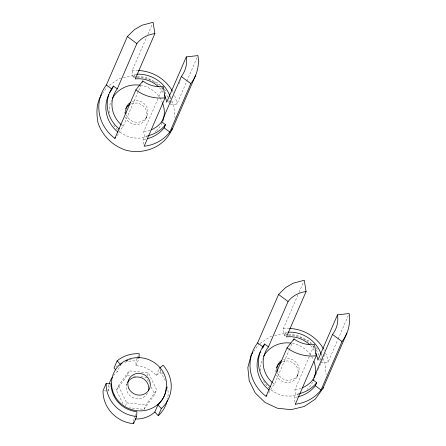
<?xml version="1.0" encoding="UTF-8"?>
<svg xmlns="http://www.w3.org/2000/svg" width="446" height="446" viewBox="0 0 446 446"><rect width="100%" height="100%" fill="white"/><g stroke="black" fill="none" stroke-linecap="round" stroke-linejoin="round"><path stroke-width="0.33" stroke-dasharray="2.23 1.67" d="M133.655 421.626L133.767 418.866L134.541 417.071M160.744 370.548L159.969 372.343L156.29 375.51A27.752 26.437 23.4 0 0 135.885 365.737L136.075 360.903L137.112 358.506M136.532 77.331A32.48 30.941 23.4 0 0 133.181 77.543L132.105 70.752L146.723 36.962M147.827 34.414L152.242 24.212M133.181 77.543L134.541 74.404A32.48 30.941 23.4 0 1 135.868 74.281M116.98 135.701L119.071 133.019L120.426 129.881L123.213 126.302L138.399 91.196M138.678 90.555L140.886 85.448M145.853 118.881L146.823 116.635M143.802 144.242L143.043 139.487L144.404 136.353L143.679 131.826L158.598 97.362M158.871 96.721L163.292 86.507M178.941 83.954L180.875 79.494M171.336 101.705L169.976 104.838L176.962 104.035L186.618 81.718M186.896 81.083L197.377 56.854M104.275 390.847L108.032 391.114L110.363 385.723M113.602 375.549A27.752 26.437 23.4 0 1 117.421 371.708L119.751 366.317M122.973 403.714L116.4 390.334L118.341 385.846L129.15 370.838L148.328 372.856L156.697 389.882L154.756 394.375L143.946 409.378L129.563 407.867M116.4 390.334L127.21 375.331L129.15 370.838M137.374 357.909L138.149 356.109M126.597 384.814L127.116 383.616M135.885 365.737L138.996 358.551A27.752 26.437 23.4 0 0 134.976 358.651M125.493 405.676L126.709 402.872L118.341 385.846M147.113 375.666L148.328 372.856M134.804 416.469L136.097 413.475M156.29 375.51L159.144 368.92M143.946 409.378L145.887 404.89L156.697 389.882M285.713 335.359A32.48 30.941 23.4 0 0 284.386 335.487L283.305 328.696L297.928 294.906M299.032 292.359L303.72 281.521M284.386 335.487L285.747 332.348A32.48 30.941 23.4 0 1 287.742 332.181M268.603 393.11L270.276 390.958L271.631 387.825L274.413 384.24L289.053 350.417M289.331 349.775L292.37 342.757M297.058 376.825L298.028 374.579M295.007 402.186L294.248 397.431L295.609 394.297L294.884 389.771L313.945 345.728M313.27 380.795L314.101 378.883M316.036 374.417L317.97 369.951M318.249 369.316L321.845 361.026M322.123 360.39L325.162 353.377M321.181 362.782L328.167 361.974L337.823 339.662M338.101 339.027L348.309 315.433M102.407 93.604L107.252 86.875M253.612 351.548L258.864 344.256M109.32 85.214L118.731 78.975L120.704 78.502M259.968 343.526L269.936 336.92L271.904 336.446M123.33 77.872L131.871 75.831L136.632 76.333M274.535 335.816L283.071 333.775L287.837 334.277M168.008 102.084L169.341 101.933M319.213 360.028L320.546 359.877M137.312 76.405L145.485 77.264L157.934 83.101L161.853 86.914M288.517 334.344L296.69 335.208L309.139 341.045L312.077 343.905M127.21 375.331L130.633 375.694M133.371 375.978L136.799 376.34M140.908 376.775L146.388 377.349L149.377 383.432M126.709 402.872L145.887 404.89M162.338 87.394L163.81 88.821M164.301 89.3L166.743 91.681M315.991 347.718L318.438 350.104M116.568 370.788L117.421 371.708M159.774 368.875L163.487 374.428M322.787 358.439L324.866 362.665L326.11 374.528M170.099 97.473L170.695 98.683M171.883 101.097L173.667 104.726L175.044 117.9M151.166 387.078L154.756 394.375M285.747 332.348L286.159 334.935M134.541 74.404L135.16 78.284M129.128 359.866A27.752 26.437 23.4 0 1 131.052 359.32M108.032 391.114A27.752 26.437 23.4 0 1 108.997 384.446M116.083 366.478A32.798 31.242 23.4 0 1 117.175 365.759M124.913 362.252A32.798 31.242 23.4 0 1 136.075 360.903M159.969 372.343A32.798 31.242 23.4 0 1 165.315 380.566M167.328 386.492A32.798 31.242 23.4 0 1 167.663 398.757M147.509 393.249A11.351 10.815 23.4 0 1 132.601 397.498A11.351 10.815 23.4 0 1 127.238 383.047M282.541 361.695A11.245 10.71 23.4 0 1 297.343 367.911A11.245 10.71 23.4 0 1 291.143 381.893A11.245 10.71 23.4 0 1 276.581 375.131M275.907 372.053A11.245 10.71 23.4 0 1 275.946 370.174M299.043 393.712A32.48 30.941 23.4 0 1 295.609 394.297M321.477 355.161A32.48 30.941 23.4 0 1 321.85 356.438M297.683 396.851A32.48 30.941 23.4 0 1 294.248 397.431M288.411 335.269A32.48 30.941 23.4 0 1 310.739 343.894M312.663 345.756A32.48 30.941 23.4 0 1 314.012 347.256M316.052 349.954A32.48 30.941 23.4 0 1 318.946 355.183M319.91 357.664A32.48 30.941 23.4 0 1 320.496 359.576M283.305 328.696A39.599 37.726 23.4 0 1 288.768 328.44M323.774 349.346A39.599 37.726 23.4 0 1 324.409 350.528M325.552 352.959A39.599 37.726 23.4 0 1 328.167 361.974M301.24 388.26A27.73 26.42 23.4 0 1 294.884 389.771M274.413 384.24A27.73 26.42 23.4 0 1 272.857 383.002M310.505 345.538A27.73 26.42 23.4 0 1 314.48 350.768M312.718 382.066A27.736 26.42 23.4 0 1 307.071 389.336M299.121 394.203A27.736 26.42 23.4 0 1 270.153 389.113M269.635 388.656A27.736 26.42 23.4 0 1 263.419 380.583M260.598 370.966A27.736 26.42 23.4 0 1 262.482 358.645M292.364 343.336A27.736 26.42 23.4 0 1 310.511 354.899M311.62 356.583A27.736 26.42 23.4 0 1 313.203 359.593M314.034 379.067A27.736 26.42 23.4 0 1 313.287 380.895M283.511 359.443A11.245 10.71 23.4 0 1 298.396 365.859A11.245 10.71 23.4 0 1 291.706 379.78A11.245 10.71 23.4 0 1 277.345 372.276M131.336 103.751A11.245 10.71 23.4 0 1 146.137 109.967A11.245 10.71 23.4 0 1 139.938 123.949A11.245 10.71 23.4 0 1 125.382 117.186M124.679 113.474A11.245 10.71 23.4 0 1 124.741 112.23M132.105 70.752A39.599 37.726 23.4 0 1 137.563 70.496M172.574 91.402A39.599 37.726 23.4 0 1 173.204 92.584M174.609 95.639A39.599 37.726 23.4 0 1 176.962 104.035M145.797 139.052A32.48 30.941 23.4 0 1 143.043 139.487M137.206 77.325A32.48 30.941 23.4 0 1 152.855 81.3M153.446 81.618A32.48 30.941 23.4 0 1 160.521 86.87M160.995 87.338A32.48 30.941 23.4 0 1 162.807 89.317M164.853 92.01A32.48 30.941 23.4 0 1 167.746 97.239M168.917 100.356A32.48 30.941 23.4 0 1 169.458 102.273M132.306 101.504A11.245 10.71 23.4 0 1 147.108 107.72A11.245 10.71 23.4 0 1 140.914 121.702A11.245 10.71 23.4 0 1 126.352 114.94M162.082 122.957A27.736 26.42 23.4 0 1 156.345 130.951M155.866 131.392A27.736 26.42 23.4 0 1 154.862 132.239M147.921 136.259A27.736 26.42 23.4 0 1 117.922 130.243M117.426 129.764A27.736 26.42 23.4 0 1 112.86 123.837M109.398 113.022A27.736 26.42 23.4 0 1 111.539 100.099M140.473 85.275A27.736 26.42 23.4 0 1 159.306 96.955M159.69 97.507A27.736 26.42 23.4 0 1 162.272 102.279M147.838 135.768A32.48 30.941 23.4 0 1 144.404 136.353M170.272 97.217A32.48 30.941 23.4 0 1 170.651 98.499M150.04 130.316A27.73 26.42 23.4 0 1 143.679 131.826M123.213 126.302A27.73 26.42 23.4 0 1 121.658 125.058M159.3 87.594A27.73 26.42 23.4 0 1 163.275 92.824"/><path stroke-width="0.67" d="M133.571 423.7L136.682 416.514L136.877 411.68A27.752 26.437 23.4 0 1 111.143 383.928L106.137 383.571L103.026 390.757A32.798 31.242 23.4 0 0 133.571 423.7L133.627 422.317M139.024 357.859L139.185 353.717A32.798 31.242 23.4 0 0 117.125 360.847L114.014 368.034L115.715 369.873M101.599 94.725C96.141 102.937 96.269 113.44 98.014 122.828C102.424 136.019 113 146.059 126.19 150.291C144.409 154.929 165.288 146.656 172.223 128.582M252.804 352.669L251.187 354.91L247.837 367.593L249.214 380.772L255.157 392.859L264.946 402.392L277.395 408.229L291.015 409.662L304.15 406.523L315.222 399.181L322.898 388.527L323.25 387.189M115.731 137.312L114.895 138.388A39.599 37.726 23.4 0 1 106.393 84.985L127.361 36.533L134.452 29.603L141.973 25.26L153.073 22.3L154.874 33.617L135.261 78.931A27.73 26.42 23.4 0 1 158.358 86.658M112.37 88.587L113.457 86.078L117.259 88.899A27.73 26.42 23.4 0 0 121.15 124.618M117.259 88.899L136.866 43.585A27.736 26.42 23.4 0 1 154.874 33.617M114.895 138.388L135.863 89.936L142.82 80.982A27.736 26.42 23.4 0 0 163.292 86.507L165.092 97.825L144.125 146.277A39.599 37.726 23.4 0 0 169.837 132.049L190.804 83.597A39.599 37.726 23.4 0 0 197.929 55.577L186.289 56.921L166.676 102.24A27.73 26.42 23.4 0 0 164.435 95.009M142.268 82.259L142.82 80.982M151.177 129.87A27.73 26.42 23.4 0 0 161.686 121.858L181.299 76.545A27.736 26.42 23.4 0 0 186.289 56.921M147.163 138.745A32.48 30.941 23.4 0 0 164.134 127.818L165.488 124.679L161.686 121.858M171.693 130.583L195.733 75.062M120.013 365.72L120.531 364.521A27.752 26.437 23.4 0 1 122.087 363.351M135.043 418.961A27.752 26.437 23.4 0 0 154.834 412.054L157.945 404.868A27.752 26.437 23.4 0 0 165.6 391.772M154.834 412.054L158.241 415.722L161.352 408.536A32.798 31.242 23.4 0 0 163.08 365.157L159.4 368.324M266.937 395.256L266.1 396.332A39.599 37.726 23.4 0 1 257.598 342.929L278.566 294.472L285.657 287.542L293.178 283.204L304.272 280.244L306.079 291.561L286.466 336.875A27.73 26.42 23.4 0 1 309.557 344.602M263.575 346.531L264.656 344.022L268.464 346.843A27.73 26.42 23.4 0 0 272.355 382.562M268.464 346.843L288.071 301.524A27.736 26.42 23.4 0 1 306.079 291.561M266.1 396.332L287.068 347.88L294.025 338.927A27.736 26.42 23.4 0 0 314.497 344.451L316.298 355.769L295.33 404.221M293.474 340.203L294.025 338.927M295.33 404.221A39.599 37.726 23.4 0 0 321.042 389.994L342.01 341.536A39.599 37.726 23.4 0 0 349.134 313.521L337.494 314.865L317.881 360.184A27.73 26.42 23.4 0 0 315.64 352.948M302.382 387.814A27.73 26.42 23.4 0 0 312.891 379.802L332.499 334.489A27.736 26.42 23.4 0 0 337.494 314.865M298.368 396.689A32.48 30.941 23.4 0 0 315.333 385.762L316.693 382.623L312.891 379.802M322.898 388.527L346.938 333.006M127.361 36.533L136.866 43.585M181.299 76.545L190.804 83.597M106.393 84.985L112.097 89.217M164.134 127.818L169.837 132.049M278.566 294.472L288.071 301.524M332.499 334.489L342.01 341.536M257.598 342.929L263.302 347.161A32.48 30.941 23.4 0 0 262.482 348.265M315.333 385.762L321.042 389.994M117.125 360.847L120.531 364.521M157.945 404.868L161.352 408.536M126.062 361.065A27.752 26.437 23.4 0 1 127.879 360.301M166.213 387.134A27.752 26.437 23.4 0 1 165.739 391.125M136.682 416.514A32.798 31.242 23.4 0 1 106.137 383.571M167.401 400.079A32.798 31.242 23.4 0 1 158.241 415.722M109.186 383.805A27.752 26.437 23.4 0 1 112.403 377.165M127.528 382.478A11.351 10.815 23.4 0 1 141.538 377.823A11.351 10.815 23.4 0 1 148.446 390.913M276.526 367.744A11.245 10.71 23.4 0 1 281.387 362.224M289.46 328.462A39.599 37.726 23.4 0 1 323.439 348.755M316.298 355.769A39.599 37.726 23.4 0 1 287.068 347.88M316.693 382.623A32.48 30.941 23.4 0 1 299.723 393.55M270.571 387.005A32.48 30.941 23.4 0 1 264.656 344.022M288.411 332.153A32.48 30.941 23.4 0 1 321.271 354.531M269.211 390.138A32.48 30.941 23.4 0 1 260.319 351.849M263.619 356.304A27.736 26.42 23.4 0 1 290.993 343.113M313.973 361.483A27.736 26.42 23.4 0 1 314.452 377.801M277.178 371.674A11.245 10.71 23.4 0 1 281.805 360.29M138.254 70.518A39.599 37.726 23.4 0 1 172.24 90.811M125.822 108.668A11.245 10.71 23.4 0 1 130.187 104.28M165.092 97.825A39.599 37.726 23.4 0 1 135.863 89.936M112.414 98.36A27.736 26.42 23.4 0 1 139.788 85.169M162.528 102.909A27.736 26.42 23.4 0 1 162.829 121.122M125.973 113.73A11.245 10.71 23.4 0 1 130.606 102.351M165.488 124.679A32.48 30.941 23.4 0 1 148.518 135.606M119.366 129.061A32.48 30.941 23.4 0 1 113.457 86.078M136.537 74.237A32.48 30.941 23.4 0 1 170.065 96.587M118.006 132.194A32.48 30.941 23.4 0 1 108.802 94.53M109.777 92.673A32.48 30.941 23.4 0 1 111.684 89.763M114.282 394.994A27.752 26.437 23.4 0 0 161.865 400.001A27.752 26.437 23.4 0 0 141.103 357.764A27.752 26.437 23.4 0 0 114.282 394.994M128.939 388.644A11.351 10.815 23.4 0 0 148.401 390.696A11.351 10.815 23.4 0 0 139.91 373.413A11.351 10.815 23.4 0 0 128.939 388.644"/></g></svg>
